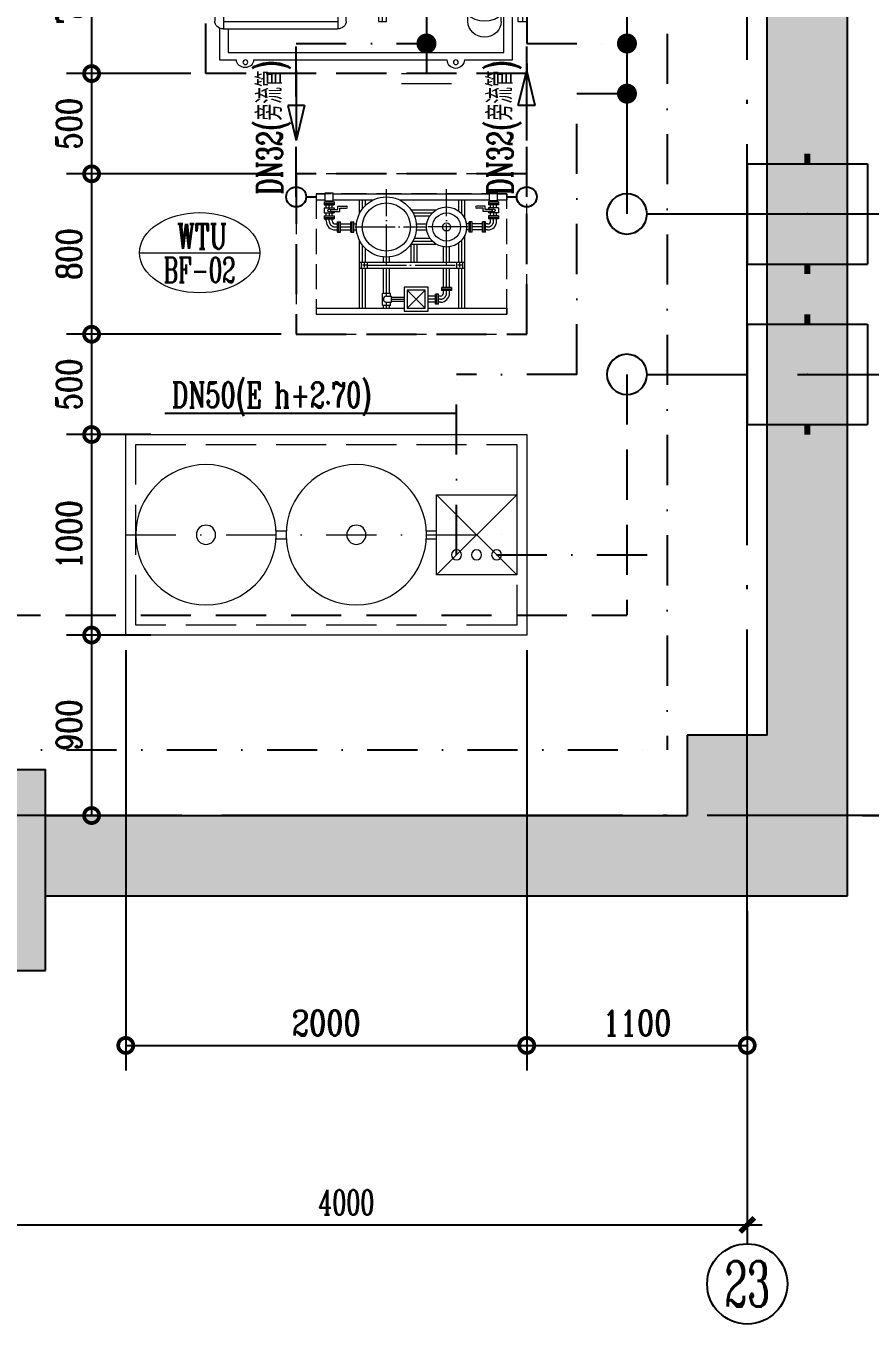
# Model space of a CAD drawing. Extents: x -345393 to -54719, y 203828 to 476815.
# Drawn here: x -316716 to -312506, y 237675 to 244148 of the extents above; entities that cross this region are included whole.
import ezdxf
from ezdxf.enums import TextEntityAlignment as Align

# ---------------------------------------------------------------- set-up
doc = ezdxf.new("R2010")
doc.units = 0
doc.header["$LTSCALE"] = 1000
doc.header["$MEASUREMENT"] = 0
for name, pattern in [('CONTINOUS', [0]), ('DASH', [0.35, 0.25, -0.1]), ('DASHDOT', [1, 0.5, -0.25, 0, -0.25]), ('DASHDOT2', [0.5, 0.25, -0.125, 0, -0.125]), ('DASHED', [0.75, 0.5, -0.25]), ('DOTE', [2.42, 2, -0.2, 0.02, -0.2])]:
    doc.linetypes.add(name, pattern=pattern)
doc.layers.get('0').update_dxf_attribs({"color": 252, "linetype": 'CONTINUOUS'})
doc.layers.get('Defpoints').update_dxf_attribs({"color": 252, "linetype": 'CONTINUOUS'})
for name, color, linetype in [('AXIS', 252, 'CONTINUOUS'), ('AXIS_TEXT', 252, 'CONTINUOUS'), ('COLUMN', 250, 'CONTINUOUS'), ('DOTE', 250, 'DOTE'), ('PUB_HATCH', 250, 'CONTINUOUS'), ('WALL', 252, 'CONTINUOUS'), ('暖通-水-标注', 95, 'CONTINUOUS'), ('暖通-水-水阀', 3, 'CONTINUOUS'), ('暖通-水-管道-供水', 1, 'CONTINUOUS'), ('暖通-水-管道-回水', 6, 'DASHED'), ('暖通-水-管道-管径', 201, 'CONTINUOUS'), ('暖通-水-设备基础', 75, 'DASH'), ('暖通-风-标注', 160, 'CONTINUOUS')]:
    doc.layers.add(name, color=color, linetype=linetype)
for name, color, linetype, lineweight in [('暖通-水-管道-冷却水供水', 1, 'CONTINUOUS', 0), ('暖通-水-设备', 3, 'CONTINUOUS', 20), ('暖通-水-设备型号', 50, 'CONTINUOUS', 20)]:
    doc.layers.add(name, color=color, linetype=linetype, lineweight=lineweight)
doc.styles.add('_TCH_AXIS', font='COMPLEX', dxfattribs={"bigfont": 'GBCBIG'})
doc.styles.add('COMPLEX', font='COMPLEX')
doc.styles.add('HZ-ZGBZ', font='romanc.shx', dxfattribs={"width": 0.65, "bigfont": '0hztxt.shx'})
doc.styles.add('M-TEXT2', font='romanc.shx', dxfattribs={"width": 0.8, "bigfont": 'hzf.shx'})
doc.dimstyles.new('暖-标注50', dxfattribs={"dimscale": 0.5, "dimtxt": 250, "dimasz": 1, "dimexe": 150, "dimexo": 150, "dimgap": 100, "dimtad": 1, "dimdec": 0, "dimdsep": 46, "dimtxsty": 'HZ-ZGBZ', "dimblk": '_DIMX', "dimcen": 0.09, "dimclrt": 7, "dimadec": 0, "dimazin": 0, "dimtfac": 1, "dimtdec": 0, "dimtix": 1, "dimtmove": 2, "dimatfit": 3, "dimldrblk": '_DIMX', "dimfxl": 0, "dimtolj": 1, "dimtzin": 0, "dimarcsym": 0})
doc.dimstyles.new('暖通-水-尺寸标注50', dxfattribs={"dimscale": 0.5, "dimtxt": 250, "dimasz": 300, "dimexe": 250, "dimexo": 150, "dimgap": 100, "dimtad": 1, "dimdec": 4, "dimrnd": 5, "dimdsep": 46, "dimtxsty": 'M-TEXT2', "dimblk1": 'DOTSMALL', "dimblk2": 'DOTSMALL', "dimsah": 1, "dimcen": 0.09, "dimclrd": 256, "dimclre": 256, "dimclrt": 7, "dimadec": 0, "dimazin": 0, "dimtfac": 1, "dimtdec": 4, "dimtix": 1, "dimtmove": 2, "dimatfit": 3, "dimldrblk": 'DOTSMALL', "dimfxl": 0, "dimtolj": 1, "dimtzin": 0, "dimarcsym": 0})

# ---------------------------------------------------------------- blocks, each defined once
blk = doc.blocks.new('_AXISO')
blk.add_circle((0, 0), 0.5)
at = {"layer": 'AXIS_TEXT', "style": 'COMPLEX', "width": 1.041667}
blk.add_attdef('A', text='', height=0.56, dxfattribs=at).set_placement((-0.25, -0.28), (0.25, -0.28), align=Align.FIT)
blk = doc.blocks.new('_FZH')
blk.add_lwpolyline([(-0.5, -0.5), (0.5, -0.5), (0.5, 0.5), (-0.5, 0.5)], close=True)
at = {"layer": 'PUB_HATCH'}
blk.add_solid([(-0.5, -0.5), (0.5, -0.5), (-0.5, 0.5), (0.5, 0.5)], dxfattribs=at)
blk = doc.blocks.new('卧式水泵WILO-100-315')
for p, q in [((-115.9, 1556.4), (115.6, 1556.4)), ((-115.9, 1512.8), (-115.9, 1556.4)), ((115.6, 1556.4), (115.6, 1512.8)), ((-115.9, 1536.6), (115.6, 1536.6)), ((115.6, 1512.8), (-115.9, 1512.8)), ((-75.4, 1437.8), (-75.4, 1512.8)), ((78.8, 1441.6), (78.8, 1512.8)), ((-306.6, 1484.9), (-75.4, 1484.9)), ((-306.6, 1245.4), (-306.6, 1484.9)), ((-270.1, 66.9), (-270.1, 1442.8)), ((-270.1, 1442.8), (-70.1, 1442.8)), ((-115.9, 1429.5), (-82.9, 1429.5)), ((77.5, 1442.8), (269.9, 1442.8)), ((78.8, 1484.9), (302.9, 1484.9)), ((269.9, 1442.8), (269.9, 66.9)), ((302.9, 1484.9), (302.9, 1484.9)), ((302.9, 1484.9), (302.9, 1236.8)), ((-115.9, 1262.9), (-82.9, 1262.9)), ((-67.6, 1247.5), (-47.2, 1083.6)), ((67.3, 1247.5), (46.9, 1083.6)), ((-306.6, 194.3), (-306.6, 1159.8)), ((302.9, 1151.2), (302.9, 209.4)), ((-47.2, 1083.6), (46.9, 1083.6)), ((-38.7, 1083.6), (38.4, 1083.6)), ((-38.7, 900.3), (-38.7, 1083.6)), ((38.4, 1083.6), (38.4, 900.3)), ((-115.9, 856.7), (115.6, 856.7)), ((-115.9, 817), (-115.9, 856.7)), ((-75.4, 900.3), (78.8, 900.3)), ((-75.4, 856.7), (-75.4, 900.3)), ((78.8, 900.3), (78.8, 856.7)), ((115.6, 856.7), (115.6, 817)), ((-115.9, 836.9), (115.6, 836.9)), ((115.6, 817), (-115.9, 817)), ((78.8, 817), (-75.4, 817)), ((-75.4, 817), (-75.4, 773.4)), ((78.8, 773.4), (78.8, 817)), ((-75.4, 773.4), (78.8, 773.4)), ((-38.7, 656.1), (-38.7, 773.4)), ((38.4, 773.4), (38.4, 656.1)), ((-112.9, 656.1), (116.3, 656.1)), ((-152.6, 616.4), (156, 616.4)), ((-152.6, 42.8), (-152.6, 613.3)), ((156, 613.3), (156, 42.8)), ((-306.6, 24.7), (-306.6, 108.7)), ((-152.6, 66.9), (-270.1, 66.9)), ((269.9, 66.9), (156, 66.9)), ((302.9, 123.9), (302.9, 24.7)), ((-148.9, 24.7), (-306.6, 24.7)), ((156, 43.6), (-152.6, 43.6)), ((116.3, 0), (-112.9, 0)), ((302.9, 24.7), (152.2, 24.7))]:
    blk.add_line(p, q)
at = {"color": 7, "linetype": 'DASHDOT2'}
blk.add_line((0, 1603.4), (0, -90.1), dxfattribs=at)
at = {"color": 3}
for p, q in [((-115.9, 43.6), (-115.9, 616.4)), ((-75.4, 616.4), (-75.4, 43.6)), ((-38.7, 43.6), (-38.7, 616.4)), ((38.4, 616.4), (38.4, 43.6)), ((78.8, 43.6), (78.8, 616.4)), ((115.6, 616.4), (115.6, 43.6))]:
    blk.add_line(p, q, dxfattribs=at)
for centre, major_axis, ratio, start_param, end_param in [((-115.8, 1346.2), (0, 83.3), 0.926829, 0.000675, 3.140918), ((-309, 1201.9), (10.6, 42.5), 0.917632, 0.207594, 1.778391), ((305.2, 1193.2), (10.6, -42.5), 0.917632, 1.363202, 2.933998), ((-309, 1203.4), (10.6, -42.5), 0.917632, 4.504795, 6.075591), ((305.2, 1194.8), (10.6, 42.5), 0.917632, 3.349187, 4.919983), ((-112.9, 613.3), (0, 42.8), 0.926829, 0, 1.570796), ((116.3, 613.3), (0, 42.8), 0.926829, -1.570796, 0), ((-308.2, 154.7), (9.2, 38.7), 0.914546, 0.212931, 1.865971), ((304.4, 169.8), (-9.2, 38.7), 0.914546, 4.417214, 6.070255), ((-308.2, 148.3), (-9.2, 38.7), 0.914546, 1.275621, 2.928662), ((304.4, 163.5), (9.2, 38.7), 0.914546, 3.354523, 5.007564), ((-112.9, 42.8), (0, 42.8), 0.926829, 1.570796, 3.141593), ((116.3, 42.8), (0, 42.8), 0.926829, 3.141593, 4.712389)]:
    blk.add_ellipse(centre, major_axis=major_axis, ratio=ratio, start_param=start_param, end_param=end_param)
blk.add_ellipse((3.7, 1346.2), major_axis=(0, 125.2), ratio=0.926829)
for centre, major_axis in [((3.7, 1346.2), (0, -83.2)), ((-318.6, 1202.9), (0, -12.2)), ((319, 1194.3), (0, 12.2)), ((-318.6, 153.2), (0, -12.2)), ((319, 166.7), (0, 12.2))]:
    blk.add_ellipse(centre, major_axis=major_axis, ratio=0.926829, dxfattribs=at)
at = {"linetype": 'DASHDOT2'}
blk.add_point((0, 1350.9), dxfattribs=at)
blk = doc.blocks.new('A$C29116E4A')
at = {"color": 95}
for p, q in [((1550, 300), (1950, 700)), ((1950, 300), (1550, 700))]:
    blk.add_line(p, q, dxfattribs=at)
for p, q in [((749.4, 520), (800, 520)), ((1499.4, 520), (1550, 520)), ((749.4, 480), (800, 480)), ((1499.4, 480), (1550, 480))]:
    blk.add_line(p, q)
at = {"color": 95, "linetype": 'DASHDOT2'}
blk.add_line((0, 500), (2000, 500), dxfattribs=at)
for points in [[(0, 0), (2000, 0), (2000, 1000), (0, 1000)], [(1550, 300), (1950, 300), (1950, 700), (1550, 700)]]:
    blk.add_lwpolyline(points, close=True)
at = {"color": 95, "linetype": 'DASH'}
blk.add_lwpolyline([(50, 50), (1950, 50), (1950, 950), (50, 950)], close=True, dxfattribs=at)
for centre in [(400, 500), (1150, 500)]:
    blk.add_circle(centre, 350)
at = {"color": 2}
for centre, radius in [((1650, 600), 25), ((1750, 600), 25), ((1850, 600), 25), ((400, 500), 48), ((1150, 500), 48)]:
    blk.add_circle(centre, radius, dxfattribs=at)
blk = doc.blocks.new('SC100-800-G-PM')
at = {"color": 3}
for p, q in [((-475, 600), (-475, 570)), ((-475, 600), (-430, 600)), ((-430, 565), (-430, 605)), ((-430, 605), (-390, 605)), ((-390, 565), (-390, 605)), ((-390, 600), (390, 600)), ((430, 605), (390, 605)), ((390, 565), (390, 605)), ((430, 565), (430, 605)), ((430, 600), (475, 600)), ((475, 600), (475, 570)), ((-475, 570), (-430, 570)), ((-435, 560), (-385, 560)), ((-435, 560), (-435, 545)), ((-435, 545), (-385, 545)), ((-435, 530), (-385, 530)), ((-435, 530), (-435, 505)), ((-430, 565), (-390, 565)), ((-425, 560), (-425, 565)), ((-425, 530), (-425, 545)), ((-395, 560), (-395, 565)), ((-395, 530), (-395, 545)), ((-390, 570), (-190.4, 570)), ((-385, 560), (-385, 545)), ((-385, 530), (-385, 522.5)), ((-259, 502.5), (-259, 570)), ((-229, 543.1), (-229, 570)), ((-59.6, 570), (390, 570)), ((-1.4, 520), (122.3, 520)), ((236.1, 514.2), (236.1, 570)), ((266.1, 476.3), (266.1, 570)), ((385, 560), (385, 545)), ((435, 560), (385, 560)), ((435, 545), (385, 545)), ((385, 530), (385, 522.5)), ((435, 530), (385, 530)), ((430, 565), (390, 565)), ((395, 560), (395, 565)), ((395, 530), (395, 545)), ((425, 560), (425, 565)), ((425, 530), (425, 545)), ((430, 570), (475, 570)), ((435, 560), (435, 545)), ((435, 530), (435, 505)), ((-435, 505), (-385, 505)), ((-435, 490), (-435, 475)), ((-435, 490), (-385, 490)), ((-435, 475), (-385, 475)), ((-425, 490), (-425, 505)), ((-425, 465), (-425, 475)), ((-395, 490), (-395, 505)), ((-395, 465), (-395, 475)), ((-385, 512.5), (-385, 505)), ((-385, 490), (-385, 475)), ((-369.5, 410), (-369.5, 460)), ((-369.5, 460), (-354.5, 460)), ((-354.5, 410), (-354.5, 460)), ((-302.7, 460), (-287.7, 460)), ((-302.7, 410), (-302.7, 460)), ((-287.7, 410), (-287.7, 460)), ((14.6, 490), (91.5, 490)), ((302.7, 460), (287.7, 460)), ((287.7, 410), (287.7, 460)), ((302.7, 410), (302.7, 460)), ((369.5, 460), (354.5, 460)), ((354.5, 410), (354.5, 460)), ((369.5, 410), (369.5, 460)), ((385, 512.5), (385, 505)), ((435, 505), (385, 505)), ((385, 490), (385, 475)), ((435, 490), (385, 490)), ((435, 475), (385, 475)), ((395, 490), (395, 505)), ((395, 465), (395, 475)), ((425, 490), (425, 505)), ((425, 465), (425, 475)), ((435, 490), (435, 475)), ((-380, 450), (-369.5, 450)), ((-380, 420), (-369.5, 420)), ((-369.5, 410), (-354.5, 410)), ((-354.5, 450), (-302.7, 450)), ((-354.5, 420), (-302.7, 420)), ((-302.7, 410), (-287.7, 410)), ((-287.7, 450), (-274.2, 450)), ((-287.7, 420), (-274.2, 420)), ((24.2, 450), (76.1, 450)), ((24.2, 420), (76.1, 420)), ((266.1, 30), (266.1, 393.7)), ((287.7, 450), (273.9, 450)), ((287.7, 420), (273.9, 420)), ((302.7, 410), (287.7, 410)), ((354.5, 450), (302.7, 450)), ((354.5, 420), (302.7, 420)), ((369.5, 410), (354.5, 410)), ((380, 450), (369.5, 450)), ((380, 420), (369.5, 420)), ((-259, 30), (-259, 367.5)), ((-229, 260), (-229, 326.9)), ((-1.4, 350), (122.3, 350)), ((-1.4, 260), (-1.4, 350)), ((14.6, 380), (91.5, 380)), ((28.6, 260), (28.6, 350)), ((160, 260), (160, 335)), ((190, 260), (190, 335)), ((236.1, 260), (236.1, 355.8)), ((-259, 260), (266.1, 260)), ((-249, 230), (-249, 260)), ((-219, 230), (-219, 260)), ((-140, 260), (-140, 285)), ((-110, 260), (-110, 285)), ((226.1, 230), (226.1, 260)), ((256.1, 230), (256.1, 260)), ((-259, 230), (266.1, 230)), ((-224, 245), (-244, 245)), ((-234, 235), (-234, 255)), ((-229, 30), (-229, 230)), ((-140, 105), (-140, 230)), ((-110, 105), (-110, 230)), ((160, 132.5), (160, 230)), ((190, 132.5), (190, 230)), ((251.1, 245), (231.1, 245)), ((236.1, 30), (236.1, 230)), ((241.1, 235), (241.1, 255)), ((150, 132.5), (150, 117.5)), ((200, 132.5), (150, 132.5)), ((200, 132.5), (200, 117.5)), ((-145, 105), (-105, 105)), ((-145, 45), (-145, 105)), ((-125, 90), (-100, 90)), ((-105, 90), (-105, 105)), ((-100, 60), (-100, 90)), ((-100, 85), (-36.4, 85)), ((-100, 65), (-36.4, 65)), ((119.5, 90), (83.6, 90)), ((134.5, 100), (119.5, 100)), ((119.5, 50), (119.5, 100)), ((134.5, 50), (134.5, 100)), ((145, 90), (134.5, 90)), ((200, 117.5), (150, 117.5)), ((160, 105), (160, 117.5)), ((190, 105), (190, 117.5)), ((-475, 30), (-475, 0)), ((-475, 30), (-36.4, 30)), ((-475, 0), (475, 0)), ((-145, 45), (-105, 45)), ((-140, 30), (-140, 45)), ((-125, 60), (-100, 60)), ((-110, 30), (-110, 45)), ((-105, 45), (-105, 60)), ((119.5, 60), (83.6, 60)), ((83.6, 30), (475, 30)), ((134.5, 50), (119.5, 50)), ((145, 60), (134.5, 60)), ((475, 30), (475, 0))]:
    blk.add_line(p, q, dxfattribs=at)
at = {"color": 251, "linetype": 'DOTE', "ltscale": 0.1}
for p, q in [((-125, 246.9), (-125, 623.1)), ((175, 246.8), (175, 623.2)), ((-281.3, 435), (31.3, 435)), ((281.3, 435), (68.7, 435)), ((-244, 260), (-244, 343.7)), ((-244, 30), (-244, 230)), ((-224, 245), (226.1, 245)), ((175, 132.5), (175, 230)), ((251.1, 30), (251.1, 230))]:
    blk.add_line(p, q, dxfattribs=at)
at = {"color": 8}
for p, q in [((-435, 552.5), (-385, 552.5)), ((435, 552.5), (385, 552.5)), ((-435, 482.5), (-385, 482.5)), ((-362, 410), (-362, 460)), ((-295.2, 410), (-295.2, 460)), ((295.2, 410), (295.2, 460)), ((362, 410), (362, 460)), ((435, 482.5), (385, 482.5)), ((127, 50), (127, 100)), ((200, 125), (150, 125))]:
    blk.add_line(p, q, dxfattribs=at)
at = {"color": 251, "linetype": 'DOTE', "ltscale": 25}
for p, q in [((-410, 530), (-410, 545)), ((410, 530), (410, 545)), ((-410, 505), (-410, 490)), ((7.7, 505), (103.6, 505)), ((410, 505), (410, 490)), ((410, 465), (410, 475)), ((354.5, 435), (302.7, 435)), ((380, 435), (369.5, 435)), ((145, 75), (134.5, 75)), ((175, 105), (175, 117.5)), ((-125, 30), (-125, 60))]:
    blk.add_line(p, q, dxfattribs=at)
at = {"color": 95}
for p, q in [((-404.4, 522.5), (-368, 522.5)), ((-368, 538.3), (-324.2, 538.3)), ((-368, 522.5), (-368, 538.3)), ((-358, 528.3), (-324.2, 528.3)), ((-358, 512.5), (-358, 528.3)), ((368, 538.3), (324.2, 538.3)), ((358, 528.3), (324.2, 528.3)), ((358, 512.5), (358, 528.3)), ((368, 522.5), (368, 538.3)), ((404.4, 522.5), (368, 522.5)), ((-404.4, 512.5), (-358, 512.5)), ((404.4, 512.5), (358, 512.5)), ((-21.4, 120), (68.6, 30)), ((68.6, 120), (-21.4, 30))]:
    blk.add_line(p, q, dxfattribs=at)
at = {"color": 251, "linetype": 'DOTE', "ltscale": 50}
for p, q in [((-244, 526.3), (-244, 570)), ((251.1, 499.9), (251.1, 570)), ((-354.5, 435), (-302.7, 435)), ((25, 435), (75, 435)), ((7.7, 365), (103.6, 365)), ((13.6, 260), (13.6, 350)), ((251.1, 260), (251.1, 370.1)), ((-125, 90), (-125, 230)), ((-100, 75), (-36.4, 75)), ((119.5, 75), (83.6, 75))]:
    blk.add_line(p, q, dxfattribs=at)
at = {"color": 251}
for p, q in [((-410, 465), (-410, 475)), ((-380, 435), (-369.5, 435))]:
    blk.add_line(p, q, dxfattribs=at)
at = {"color": 9, "linetype": 'DASH', "ltscale": 0.5}
blk.add_lwpolyline([(-575, -100), (575, -100), (575, 700), (-575, 700)], close=True, dxfattribs=at)
at = {"color": 251, "linetype": 'DASH', "ltscale": 0.5}
blk.add_lwpolyline([(-475, 0), (475, 0), (475, 600), (-475, 600)], close=True, dxfattribs=at)
at = {"color": 3}
blk.add_lwpolyline([(-36.4, 15), (83.6, 15), (83.6, 135), (-36.4, 135)], close=True, dxfattribs=at)
at = {"color": 95}
blk.add_lwpolyline([(-21.4, 30), (68.6, 30), (68.6, 120), (-21.4, 120)], close=True, dxfattribs=at)
at = {"color": 3}
for centre, radius in [((-125, 435), 150), ((175, 435), 100), ((175, 435), 20)]:
    blk.add_circle(centre, radius, dxfattribs=at)
at = {"color": 95}
for centre, radius in [((-410, 517.5), 7.5), ((-125, 435), 120), ((410, 517.5), 7.5), ((175, 435), 70)]:
    blk.add_circle(centre, radius, dxfattribs=at)
for centre, start, end in [((-324.2, 533.3), 270, 90), ((324.2, 533.3), 90, 270)]:
    blk.add_arc(centre, 5, start, end, dxfattribs=at)
at = {"color": 3}
for centre, radius, start, end in [((-380, 465), 45, 180, 270), ((-380, 465), 15, 180, 270), ((380, 465), 45, 270, 0), ((380, 465), 15, 270, 0), ((-125, 75), 15, 90, 270), ((145, 105), 15, 270, 0), ((145, 105), 45, 270, 0)]:
    blk.add_arc(centre, radius, start, end, dxfattribs=at)
at = {"color": 251, "linetype": 'DOTE', "ltscale": 50}
for centre, start, end in [((-380, 465), 180, 270), ((145, 105), 270, 360)]:
    blk.add_arc(centre, 30, start, end, dxfattribs=at)
at = {"color": 251, "linetype": 'DOTE', "ltscale": 25}
blk.add_arc((380, 465), 30, 270, 360, dxfattribs=at)
blk = doc.blocks.new('箭头')
at = {"color": 3, "linetype": 'CONTINOUS'}
for p, q in [((-317, 0), (381, 0)), ((32, 84), (381, 0)), ((32, 84), (32, -84)), ((32, -84), (381, 0))]:
    blk.add_line(p, q, dxfattribs=at)
blk = doc.blocks.new('*U100')
at = {"color": 7}
for p, q in [((-125, 0), (125, 0)), ((-125, -50), (125, -50))]:
    blk.add_line(p, q, dxfattribs=at)
blk = doc.blocks.new('A$C4E7B0064')
at = {"color": 2}
for p, q in [((-600, 250), (-600, -250)), ((0, 250), (0, -250))]:
    blk.add_line(p, q, dxfattribs=at)
at = {"color": 4}
for p, q in [((-600, 250), (0, 250)), ((-600, -250), (0, -250))]:
    blk.add_line(p, q, dxfattribs=at)
at = {"color": 2, "const_width": 30}
for points in [[(-300, 250), (-300, 300)], [(-300, -250), (-300, -300)]]:
    blk.add_lwpolyline(points, dxfattribs=at)
at = {"color": 4}
blk.add_point((-300, 0), dxfattribs=at)
blk = doc.blocks.new('FCU-RISER1')
at = {"color": 7}
blk.add_circle((0, 0), 50, dxfattribs=at)
blk = doc.blocks.new('MB-EQSN-2')
blk.add_line((-600, 0), (600, 0))
blk.add_ellipse((0, 0), major_axis=(-600, 0), ratio=0.666667)
at = {"style": 'M-TEXT2', "width": 0.7}
blk.add_attdef('大设备类型', text='', height=250, dxfattribs=at).set_placement((9, 165), align=Align.MIDDLE_CENTER)
at = {"style": 'M-TEXT2', "width": 0.636448}
blk.add_attdef('大设备编号', text='', height=250, dxfattribs=at).set_placement((-361, -296), (359, -296), align=Align.FIT)
blk = doc.blocks.new('_DOTSMALL')
at = {"color": 0, "const_width": 0.5}
blk.add_lwpolyline([(-0.0625, 0, 1), (0.0625, 0, 1)], format="xyb", close=True, dxfattribs=at)
blk = doc.blocks.new('*D123')
at = {"layer": 'Defpoints', "color": 0}
for p in [(-315818.2, 244660.5), (-316388.6, 243910.5), (-315818.2, 243910.5)]:
    blk.add_point(p, dxfattribs=at)
at = {"layer": '暖通-水-标注', "linetype": 'Continuous', "lineweight": -2}
for p, q in [((-315893.2, 244660.5), (-316513.6, 244660.5)), ((-316388.6, 244660.5), (-316388.6, 243910.5)), ((-315893.2, 243910.5), (-316513.6, 243910.5))]:
    blk.add_line(p, q, dxfattribs=at)
at = {"layer": '暖通-水-标注', "lineweight": -2, "xscale": 150, "yscale": 150, "zscale": 150}
for p, rotation in [((-316388.6, 244660.5), 90), ((-316388.6, 243910.5), 270)]:
    blk.add_blockref('_DOTSMALL', p, dxfattribs=dict(at, rotation=rotation))
at = {"layer": '暖通-水-标注', "color": 7, "insert": (-316501.1, 244285.5), "char_height": 125, "attachment_point": 5, "rotation": 90, "style": 'M-TEXT2'}
blk.add_mtext('\\A1;750', dxfattribs=at)
blk = doc.blocks.new('*D124')
at = {"layer": 'Defpoints', "color": 0}
for p in [(-315818.2, 243910.5), (-316388.6, 243410.5), (-315368.2, 243410.5)]:
    blk.add_point(p, dxfattribs=at)
at = {"layer": '暖通-水-标注', "linetype": 'Continuous', "lineweight": -2}
for p, q in [((-315893.2, 243910.5), (-316513.6, 243910.5)), ((-316388.6, 243910.5), (-316388.6, 243410.5)), ((-315443.2, 243410.5), (-316513.6, 243410.5))]:
    blk.add_line(p, q, dxfattribs=at)
at = {"layer": '暖通-水-标注', "lineweight": -2, "xscale": 150, "yscale": 150, "zscale": 150}
for p, rotation in [((-316388.6, 243910.5), 90), ((-316388.6, 243410.5), 270)]:
    blk.add_blockref('_DOTSMALL', p, dxfattribs=dict(at, rotation=rotation))
at = {"layer": '暖通-水-标注', "color": 7, "insert": (-316501.1, 243660.5), "char_height": 125, "attachment_point": 5, "rotation": 90, "style": 'M-TEXT2'}
blk.add_mtext('\\A1;500', dxfattribs=at)
blk = doc.blocks.new('*D125')
at = {"layer": 'Defpoints', "color": 0}
for p in [(-315368.2, 243410.5), (-316388.6, 242610.5), (-315368.2, 242610.5)]:
    blk.add_point(p, dxfattribs=at)
at = {"layer": '暖通-水-标注', "linetype": 'Continuous', "lineweight": -2}
for p, q in [((-315443.2, 243410.5), (-316513.6, 243410.5)), ((-316388.6, 243410.5), (-316388.6, 242610.5)), ((-315443.2, 242610.5), (-316513.6, 242610.5))]:
    blk.add_line(p, q, dxfattribs=at)
at = {"layer": '暖通-水-标注', "lineweight": -2, "xscale": 150, "yscale": 150, "zscale": 150}
for p, rotation in [((-316388.6, 243410.5), 90), ((-316388.6, 242610.5), 270)]:
    blk.add_blockref('_DOTSMALL', p, dxfattribs=dict(at, rotation=rotation))
at = {"layer": '暖通-水-标注', "color": 7, "insert": (-316501.1, 243010.5), "char_height": 125, "attachment_point": 5, "rotation": 90, "style": 'M-TEXT2'}
blk.add_mtext('\\A1;800', dxfattribs=at)
blk = doc.blocks.new('*D126')
at = {"layer": 'Defpoints', "color": 0}
for p in [(-315368.2, 242610.5), (-316388.6, 242110.5), (-316018.2, 242110.5)]:
    blk.add_point(p, dxfattribs=at)
at = {"layer": '暖通-水-标注', "linetype": 'Continuous', "lineweight": -2}
for p, q in [((-315443.2, 242610.5), (-316513.6, 242610.5)), ((-316388.6, 242610.5), (-316388.6, 242110.5)), ((-316093.2, 242110.5), (-316513.6, 242110.5))]:
    blk.add_line(p, q, dxfattribs=at)
at = {"layer": '暖通-水-标注', "lineweight": -2, "xscale": 150, "yscale": 150, "zscale": 150}
for p, rotation in [((-316388.6, 242610.5), 90), ((-316388.6, 242110.5), 270)]:
    blk.add_blockref('_DOTSMALL', p, dxfattribs=dict(at, rotation=rotation))
at = {"layer": '暖通-水-标注', "color": 7, "insert": (-316501.1, 242360.5), "char_height": 125, "attachment_point": 5, "rotation": 90, "style": 'M-TEXT2'}
blk.add_mtext('\\A1;500', dxfattribs=at)
blk = doc.blocks.new('*D127')
at = {"layer": 'Defpoints', "color": 0}
for p in [(-316018.2, 242110.5), (-316388.6, 241110.5), (-316018.2, 241110.5)]:
    blk.add_point(p, dxfattribs=at)
at = {"layer": '暖通-水-标注', "linetype": 'Continuous', "lineweight": -2}
for p, q in [((-316093.2, 242110.5), (-316513.6, 242110.5)), ((-316388.6, 242110.5), (-316388.6, 241110.5)), ((-316093.2, 241110.5), (-316513.6, 241110.5))]:
    blk.add_line(p, q, dxfattribs=at)
at = {"layer": '暖通-水-标注', "lineweight": -2, "xscale": 150, "yscale": 150, "zscale": 150}
for p, rotation in [((-316388.6, 242110.5), 90), ((-316388.6, 241110.5), 270)]:
    blk.add_blockref('_DOTSMALL', p, dxfattribs=dict(at, rotation=rotation))
at = {"layer": '暖通-水-标注', "color": 7, "insert": (-316501.1, 241610.5), "char_height": 125, "attachment_point": 5, "rotation": 90, "style": 'M-TEXT2'}
blk.add_mtext('\\A1;1000', dxfattribs=at)
blk = doc.blocks.new('*D128')
at = {"layer": 'Defpoints', "color": 0}
for p in [(-316018.2, 241110.5), (-316388.6, 240210.5), (-315886.8, 240210.5)]:
    blk.add_point(p, dxfattribs=at)
at = {"layer": '暖通-水-标注', "linetype": 'Continuous', "lineweight": -2}
for p, q in [((-316093.2, 241110.5), (-316513.6, 241110.5)), ((-316388.6, 241110.5), (-316388.6, 240210.5)), ((-315961.8, 240210.5), (-316513.6, 240210.5))]:
    blk.add_line(p, q, dxfattribs=at)
at = {"layer": '暖通-水-标注', "lineweight": -2, "xscale": 150, "yscale": 150, "zscale": 150}
for p, rotation in [((-316388.6, 241110.5), 90), ((-316388.6, 240210.5), 270)]:
    blk.add_blockref('_DOTSMALL', p, dxfattribs=dict(at, rotation=rotation))
at = {"layer": '暖通-水-标注', "color": 7, "insert": (-316501.1, 240660.5), "char_height": 125, "attachment_point": 5, "rotation": 90, "style": 'M-TEXT2'}
blk.add_mtext('\\A1;900', dxfattribs=at)
blk = doc.blocks.new('_DIMX')
blk.add_line((-150, 0), (150, 0))
at = {"const_width": 50}
blk.add_lwpolyline([(-70, -70), (70, 70)], dxfattribs=at)
blk = doc.blocks.new('*D141')
at = {"layer": 'Defpoints', "color": 0}
for p in [(-317118.2, 239171.5), (-313118.2, 239139), (-313118.2, 238168.9)]:
    blk.add_point(p, dxfattribs=at)
at = {"layer": '暖通-风-标注', "color": 0, "lineweight": -2}
for p, q in [((-317118.2, 239096.5), (-317118.2, 238093.9)), ((-313118.2, 239064), (-313118.2, 238093.9)), ((-317117.7, 238168.9), (-313118.7, 238168.9))]:
    blk.add_line(p, q, dxfattribs=at)
at = {"layer": '暖通-风-标注', "color": 0, "lineweight": -2, "xscale": 0.5, "yscale": 0.5, "zscale": 0.5, "rotation": 180}
blk.add_blockref('_DIMX', (-317118.2, 238168.9), dxfattribs=at)
at = {"layer": '暖通-风-标注', "color": 0, "lineweight": -2, "xscale": 0.5, "yscale": 0.5, "zscale": 0.5}
blk.add_blockref('_DIMX', (-313118.2, 238168.9), dxfattribs=at)
at = {"layer": '暖通-风-标注', "color": 7, "insert": (-315118.2, 238281.4), "char_height": 125, "attachment_point": 5, "style": 'HZ-ZGBZ'}
blk.add_mtext('\\A1;4000', dxfattribs=at)
blk = doc.blocks.new('*D142')
at = {"layer": 'Defpoints', "color": 0}
for p in [(-316218.2, 241110.5), (-314218.2, 241110.5), (-314218.2, 239064)]:
    blk.add_point(p, dxfattribs=at)
at = {"layer": '暖通-水-标注', "linetype": 'Continuous', "lineweight": -2}
for p, q in [((-316218.2, 241035.5), (-316218.2, 238939)), ((-314218.2, 241035.5), (-314218.2, 238939)), ((-316218.2, 239064), (-314218.2, 239064))]:
    blk.add_line(p, q, dxfattribs=at)
at = {"layer": '暖通-水-标注', "lineweight": -2, "xscale": 150, "yscale": 150, "zscale": 150, "rotation": 180}
blk.add_blockref('_DOTSMALL', (-316218.2, 239064), dxfattribs=at)
at = {"layer": '暖通-水-标注', "lineweight": -2, "xscale": 150, "yscale": 150, "zscale": 150}
blk.add_blockref('_DOTSMALL', (-314218.2, 239064), dxfattribs=at)
at = {"layer": '暖通-水-标注', "color": 7, "insert": (-315218.2, 239176.5), "char_height": 125, "attachment_point": 5, "style": 'M-TEXT2'}
blk.add_mtext('\\A1;2000', dxfattribs=at)
blk = doc.blocks.new('*D143')
at = {"layer": 'Defpoints', "color": 0}
for p in [(-314218.2, 241110.5), (-313118.2, 239810.5), (-313118.2, 239064)]:
    blk.add_point(p, dxfattribs=at)
at = {"layer": '暖通-水-标注', "linetype": 'Continuous', "lineweight": -2}
for p, q in [((-314218.2, 241035.5), (-314218.2, 238939)), ((-313118.2, 239735.5), (-313118.2, 238939)), ((-314218.2, 239064), (-313118.2, 239064))]:
    blk.add_line(p, q, dxfattribs=at)
at = {"layer": '暖通-水-标注', "lineweight": -2, "xscale": 150, "yscale": 150, "zscale": 150, "rotation": 180}
blk.add_blockref('_DOTSMALL', (-314218.2, 239064), dxfattribs=at)
at = {"layer": '暖通-水-标注', "lineweight": -2, "xscale": 150, "yscale": 150, "zscale": 150}
blk.add_blockref('_DOTSMALL', (-313118.2, 239064), dxfattribs=at)
at = {"layer": '暖通-水-标注', "color": 7, "insert": (-313668.2, 239176.5), "char_height": 125, "attachment_point": 5, "style": 'M-TEXT2'}
blk.add_mtext('\\A1;1100', dxfattribs=at)
blk = doc.blocks.new('*D588')
at = {"layer": 'Defpoints', "color": 0}
for p in [(-312220.2, 242410.5), (-312618.2, 240210.5), (-311245.2, 240210.5)]:
    blk.add_point(p, dxfattribs=at)
at = {"layer": '暖通-水-标注', "linetype": 'Continuous', "lineweight": -2}
for p, q in [((-312145.2, 242410.5), (-311120.2, 242410.5)), ((-311245.2, 242410.5), (-311245.2, 240210.5)), ((-312543.2, 240210.5), (-311120.2, 240210.5))]:
    blk.add_line(p, q, dxfattribs=at)
at = {"layer": '暖通-水-标注', "lineweight": -2, "xscale": 150, "yscale": 150, "zscale": 150}
for p, rotation in [((-311245.2, 242410.5), 90), ((-311245.2, 240210.5), 270)]:
    blk.add_blockref('_DOTSMALL', p, dxfattribs=dict(at, rotation=rotation))
at = {"layer": '暖通-水-标注', "color": 7, "insert": (-311357.7, 241310.5), "char_height": 125, "attachment_point": 5, "rotation": 90, "style": 'M-TEXT2'}
blk.add_mtext('\\A1;2200', dxfattribs=at)

msp = doc.modelspace()

# ---------------------------------------------------------------- hatches: boundary and pattern name
at = {"layer": 'PUB_HATCH'}
for points in [[(-312618.20429, 244810.50611), (-313018.20429, 244810.50611), (-313018.20429, 240610.50191), (-312618.20429, 240610.50191)], [(-313418.20811, 239810.50305), (-312618.20429, 239810.50305), (-312618.20429, 240610.50191), (-313418.20811, 240610.50191)], [(-312918.21116, 239810.50305), (-313418.20811, 239810.50305), (-313418.20811, 240210.50248), (-316618.20811, 240210.50248), (-316618.20811, 239810.50248), (-312918.21116, 239810.50248)]]:
    msp.add_hatch(color=256, dxfattribs=at).paths.add_polyline_path(points)

# ---------------------------------------------------------------- linework, layer by layer
at = {"layer": 'AXIS'}
msp.add_line((-313118.20811, 239138.97029), (-313118.20811, 238074.63899), dxfattribs=at)
at = {"layer": 'COLUMN'}
for p, q in [((-313018.20429, 240610.50191), (-313418.20811, 240610.50191)), ((-313418.20811, 240610.50191), (-313418.20811, 240210.50248)), ((-312618.20429, 239810.50305), (-312618.20429, 240610.50191)), ((-313418.20811, 239810.50305), (-312618.20429, 239810.50305))]:
    msp.add_line(p, q, dxfattribs=at)
at = {"layer": 'DOTE'}
for p, q in [((-313118.20811, 239138.97029), (-313118.20811, 253110.50248)), ((-311318.21421, 240210.50248), (-340918.202, 240210.50248))]:
    msp.add_line(p, q, dxfattribs=at)
at = {"layer": 'WALL'}
for p, q in [((-313018.20429, 240610.50191), (-313018.20429, 244810.50611)), ((-312618.20429, 240610.50191), (-312618.20429, 244810.50611)), ((-316618.20811, 240210.50248), (-313418.20811, 240210.50248)), ((-316618.20811, 239810.50248), (-313418.20811, 239810.50248))]:
    msp.add_line(p, q, dxfattribs=at)
at = {"layer": '暖通-水-管道-供水'}
for p, q in [((-314718.20811, 249410.50248), (-314718.20811, 243910.50191)), ((-313718.20811, 248860.50191), (-313718.20811, 243210.50191)), ((-313618.20811, 243210.50191), (-312080.43145, 243210.50191))]:
    msp.add_line(p, q, dxfattribs=at)
at = {"layer": '暖通-水-管道-供水', "const_width": 50}
for points in [[(-314718.20811, 244085.50191, 1), (-314718.20811, 244035.50191, 1)], [(-313718.20811, 244085.50191, 1), (-313718.20811, 244035.50191, 1)], [(-313718.20811, 243835.50191, 1), (-313718.20811, 243785.50191, 1)]]:
    msp.add_lwpolyline(points, format="xyb", close=True, dxfattribs=at)
at = {"layer": '暖通-水-管道-供水', "color": 2}
for centre in [(-315368.20811, 243295.50191), (-314218.20811, 243295.50191)]:
    msp.add_circle(centre, 50, dxfattribs=at)
at = {"layer": '暖通-水-管道-回水', "color": 100, "linetype": 'DASHDOT', "ltscale": 0.5}
for p, q in [((-313518.20811, 253110.50248), (-313518.20811, 240538.50248)), ((-313968.20811, 243810.50191), (-313718.20811, 243810.50191)), ((-313968.20811, 242410.50191), (-313968.20811, 243810.50191)), ((-314568.20811, 241510.50191), (-314568.20811, 242410.50191)), ((-313968.20811, 242410.50191), (-314568.20811, 242410.50191)), ((-314368.20811, 241510.50191), (-313518.20811, 241510.50191)), ((-338518.20811, 240538.50248), (-313518.20811, 240538.50248))]:
    msp.add_line(p, q, dxfattribs=at)
at = {"layer": '暖通-水-管道-回水', "color": 4, "linetype": 'DASHDOT2'}
for p, q in [((-315368.20811, 243295.50191), (-315368.20811, 244060.50191)), ((-315368.20811, 244060.50191), (-314718.20811, 244060.50191)), ((-314218.20811, 243295.50191), (-314218.20811, 244060.50191)), ((-314218.20811, 244060.50191), (-313718.20811, 244060.50191)), ((-315318.20811, 243295.50191), (-315268.20811, 243295.50191)), ((-314318.20811, 243295.50191), (-314268.20811, 243295.50191))]:
    msp.add_line(p, q, dxfattribs=at)
at = {"layer": '暖通-水-管道-回水', "ltscale": 0.5}
for p in [(-313718.20811, 242410.50191), (-327018.20811, 241210.50191)]:
    msp.add_line(p, (-313718.20811, 241210.50191), dxfattribs=at)
at = {"layer": '暖通-水-管道-回水'}
msp.add_line((-313618.20811, 242410.50191), (-312080.43145, 242410.50191), dxfattribs=at)
at = {"layer": '暖通-水-管道-管径'}
msp.add_line((-316022.78741, 242217.03838), (-314568.20811, 242217.03838), dxfattribs=at)
at = {"layer": '暖通-水-设备基础', "color": 75}
msp.add_lwpolyline([(-315818.20811, 243910.50191), (-315818.20811, 244660.50191), (-314218.20811, 244660.50191), (-314218.20811, 243910.50191)], close=True, dxfattribs=at)
at = {"layer": '暖通-水-设备基础'}
msp.add_lwpolyline([(-315368.20811, 242610.50191), (-314218.20811, 242610.50191), (-314218.20811, 243410.50191), (-315368.20811, 243410.50191)], close=True, dxfattribs=at)

# ---------------------------------------------------------------- block references
at = {"layer": 'AXIS'}
ref = msp.add_blockref('_AXISO', (-313118.20811, 237874.63899), dxfattribs=dict(at, xscale=400, yscale=400, zscale=400))
ref.add_attrib('A', '23', dxfattribs={"layer": 'AXIS_TEXT', "height": 226.27417, "style": '_TCH_AXIS', "width": 0.617647}).set_placement((-313231.34519, 237761.5019), (-313005.07102, 237761.5019), align=Align.FIT)
at = {"layer": 'COLUMN', "xscale": 1000, "yscale": 1000, "zscale": 1000, "rotation": 90}
msp.add_blockref('_FZH', (-317118.20811, 239938.50248), dxfattribs=at)
at = {"layer": '暖通-水-水阀', "yscale": 0.5, "zscale": 0.5, "rotation": 270}
for p, xscale in [((-315368.20811, 243767.12184), 0.5), ((-314218.20811, 243735.3885), -0.5)]:
    msp.add_blockref('箭头', p, dxfattribs=dict(at, xscale=xscale))
at = {"layer": '暖通-水-水阀'}
for p in [(-312518.20429, 243210.50191), (-312518.20429, 242410.50191)]:
    msp.add_blockref('A$C4E7B0064', p, dxfattribs=at)
at = {"layer": '暖通-水-管道-供水', "xscale": -2, "yscale": 2, "zscale": 2, "rotation": 90}
for p in [(-313718.20811, 243210.50191), (-313718.20811, 242410.50191)]:
    msp.add_blockref('FCU-RISER1', p, dxfattribs=at)
at = {"layer": '暖通-水-管道-冷却水供水'}
msp.add_blockref('*U100', (-314718.20811, 243910.50191), dxfattribs=at)
at = {"layer": '暖通-水-设备', "xscale": -1}
for name, p, rotation in [('卧式水泵WILO-100-315', (-315774.65189, 244285.64193), 270), ('A$C29116E4A', (-316218.20781, 242110.50196), 180)]:
    msp.add_blockref(name, p, dxfattribs=dict(at, rotation=rotation))
at = {"layer": '暖通-水-设备'}
msp.add_blockref('SC100-800-G-PM', (-314793.20811, 242710.50191), dxfattribs=at)
at = {"layer": '暖通-水-设备型号'}
ref = msp.add_blockref('MB-EQSN-2', (-315849.85982, 243017.02959), dxfattribs=dict(at, xscale=0.5, yscale=0.5))
ref.add_attrib('大设备类型', 'WTU', dxfattribs={"layer": '0', "height": 125, "style": 'M-TEXT2', "width": 0.7}).set_placement((-315837.18715, 243099.33907), align=Align.MIDDLE_CENTER)
ref.add_attrib('大设备编号', 'BF-02', dxfattribs={"layer": '0', "height": 125, "style": 'M-TEXT2', "width": 0.575834}).set_placement((-316030.15386, 242868.81104), (-315670.25754, 242868.81104), align=Align.FIT)

# ---------------------------------------------------------------- texts
at = {"layer": '暖通-水-管道-管径', "style": 'M-TEXT2', "width": 0.7}
for p in [(-315438.33008, 243305.84631), (-314288.33008, 243305.84631)]:
    msp.add_text('DN32(旁流管)', height=125, rotation=90, dxfattribs=at).set_placement(p)
msp.add_text('DN50(E h+2.70)', height=125, dxfattribs=at).set_placement((-315989.06981, 242245.94794, -1600))

# ---------------------------------------------------------------- dimensions: what is measured, and where the dimension line sits
at = {"layer": '暖通-水-标注'}
for base, p1, p2, picture, middle in [((-316388.59434, 243910.50191), (-315818.20811, 244660.50191), (-315818.20811, 243910.50191), '*D123', (-316501.09434, 244285.50191)), ((-316388.59434, 243410.50191), (-315818.20811, 243910.50191), (-315368.20811, 243410.50191), '*D124', (-316501.09434, 243660.50191)), ((-316388.59434, 242610.50191), (-315368.20811, 243410.50191), (-315368.20811, 242610.50191), '*D125', (-316501.09434, 243010.50191)), ((-316388.59434, 242110.50191), (-315368.20811, 242610.50191), (-316018.20811, 242110.50191), '*D126', (-316501.09434, 242360.50191)), ((-311245.23734, 240210.50248), (-312220.20987, 242410.50191), (-312618.20429, 240210.50248), '*D588', (-311357.73734, 241310.5022)), ((-316388.59434, 241110.50191), (-316018.20811, 242110.50191), (-316018.20811, 241110.50191), '*D127', (-316501.09434, 241610.50191)), ((-316388.59434, 240210.50248), (-316018.20811, 241110.50191), (-315886.82885, 240210.50248), '*D128', (-316501.09434, 240660.5022))]:
    dim = msp.add_linear_dim(base=base, p1=p1, p2=p2, angle=90, dimstyle='暖通-水-尺寸标注50', dxfattribs=at)
    dim.commit()
    dim.dimension.update_dxf_attribs({"geometry": picture, "text_midpoint": middle})
for base, p1, p2, picture, middle in [((-314218.20811, 239063.97029), (-316218.20811, 241110.50191), (-314218.20811, 241110.50191), '*D142', (-315218.20811, 239176.47029)), ((-313118.20811, 239063.97029), (-314218.20811, 241110.50191), (-313118.20811, 239810.50305), '*D143', (-313668.20811, 239176.47029))]:
    dim = msp.add_linear_dim(base=base, p1=p1, p2=p2, dimstyle='暖通-水-尺寸标注50', dxfattribs=at)
    dim.commit()
    dim.dimension.update_dxf_attribs({"geometry": picture, "text_midpoint": middle})
at = {"layer": '暖通-风-标注'}
dim = msp.add_linear_dim(base=(-313118.20811, 238168.86397), p1=(-317118.20811, 239171.53546), p2=(-313118.20811, 239138.97029), dimstyle='暖-标注50', dxfattribs=at)
dim.commit()
dim.dimension.update_dxf_attribs({"geometry": '*D141', "text_midpoint": (-315118.20811, 238281.36397)})

doc.saveas('drawing.dxf')
